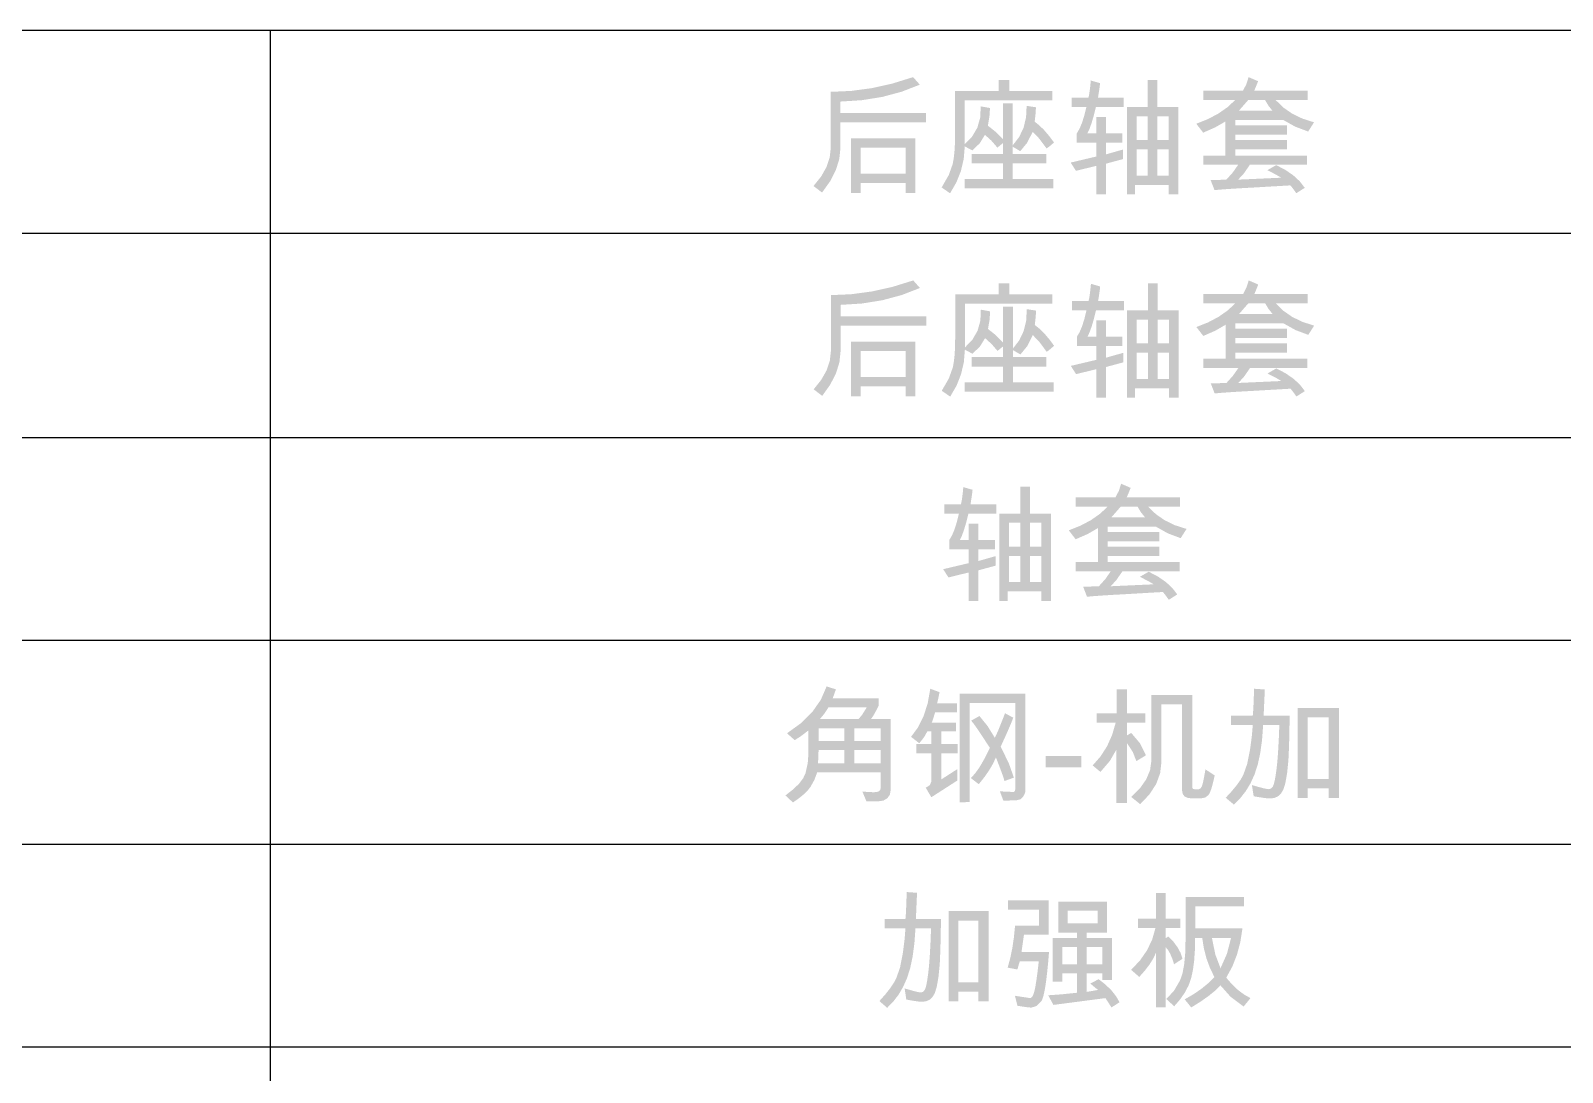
# Model space of a CAD drawing. Extents: x 3 to 591, y 5 to 205.
# Drawn here: x 385.51 to 419.38, y 31.64 to 54.68 of the extents above; entities that cross this region are included whole.
import ezdxf

# ---------------------------------------------------------------- set-up
doc = ezdxf.new("R2010")
doc.units = 0
doc.layers.get('0').update_dxf_attribs({"linetype": 'CONTINUOUS'})

msp = doc.modelspace()

# ---------------------------------------------------------------- hatches: boundary and pattern name
h = msp.add_hatch(color=7)
h.paths.add_polyline_path([(405.309934, 52.653133), (403.41651, 52.653133), (403.41651, 52.085381), (403.391094, 51.841468), (403.31488, 51.595902), (403.187919, 51.348682), (403.010264, 51.099808), (402.821197, 51.244778), (402.988319, 51.452836), (403.107691, 51.663633), (403.179315, 51.87722), (403.20319, 52.093649), (403.20319, 53.327269), (403.654859, 53.347544), (404.108698, 53.408436), (404.564812, 53.510049), (405.023302, 53.652486), (405.17213, 53.485468), (404.76728, 53.328794), (404.339795, 53.214339), (403.889573, 53.142156), (403.41651, 53.112295), (403.41651, 52.858736), (405.309934, 52.858736)])
h.paths.add_polyline_path([(405.072912, 51.088784), (404.859591, 51.088784), (404.859591, 51.312577), (403.862994, 51.312577), (403.862994, 51.088784), (403.64802, 51.088784), (403.64802, 52.300355), (405.072912, 52.300355)])
h.paths.add_polyline_path([(404.859591, 51.517629), (404.859591, 52.093649), (403.862994, 52.093649), (403.862994, 51.517629)])
h = msp.add_hatch(color=7)
h.dxf.hatch_style = 2
h.paths.add_polyline_path([(408.139322, 52.206648), (408.03466, 52.116938), (407.97506, 52.074357), (407.809351, 52.296841), (407.668033, 52.443671), (407.547317, 52.202652), (407.393528, 52.015377), (407.227061, 52.112942), (407.227061, 51.955846), (407.969548, 51.955846), (407.969548, 51.74914), (407.227061, 51.74914), (407.227061, 51.399118), (408.126644, 51.399118), (408.126644, 51.193515), (406.160459, 51.193515), (406.160459, 51.399118), (407.012087, 51.399118), (407.012087, 51.74914), (406.318658, 51.74914), (406.318658, 51.955846), (407.012087, 51.955846), (407.012087, 52.195624), (406.888064, 52.093649), (406.754187, 52.247852), (406.612456, 52.376423), (406.496012, 52.187425), (406.332439, 52.031913), (406.165972, 52.12121), (406.142829, 51.842993), (406.080878, 51.57723), (405.980169, 51.323972), (405.840755, 51.083272), (405.654444, 51.212807), (405.811954, 51.486899), (405.899183, 51.730398), (405.921697, 51.855042), (405.937906, 52.00077), (405.947708, 52.167581), (405.950998, 52.355477), (405.950998, 53.343806), (406.913971, 53.343806), (406.913971, 53.589096), (407.150993, 53.589096), (407.150993, 53.343806), (408.099084, 53.343806), (408.099084, 53.138202), (406.165972, 53.138202), (406.165972, 52.169717), (406.331552, 52.341688), (406.445507, 52.538411), (406.507889, 52.759836), (406.518749, 53.005911), (406.723801, 52.968979), (406.71195, 52.782944), (406.676948, 52.578719), (406.847412, 52.443878), (407.012087, 52.277204), (407.012087, 53.070954), (407.227061, 53.070954), (407.227061, 52.144912), (407.368129, 52.327442), (407.466357, 52.533588), (407.521694, 52.763402), (407.534088, 53.016935), (407.740794, 52.985516), (407.730803, 52.836756), (407.71213, 52.666913), (407.817637, 52.582905), (407.924073, 52.478122), (408.031336, 52.352669)])
h = msp.add_hatch(color=7)
h.paths.add_polyline_path([(410.889887, 51.060121), (410.676015, 51.060121), (410.676015, 51.269582), (409.930772, 51.269582), (409.930772, 51.060121), (409.749973, 51.060121), (409.749973, 52.993784), (410.212994, 52.993784), (410.212994, 53.58634), (410.426866, 53.58634), (410.426866, 52.993784), (410.889887, 52.993784)])
h.paths.add_polyline_path([(410.676015, 52.260668), (410.676015, 52.788181), (410.426866, 52.788181), (410.426866, 52.260668)])
h.paths.add_polyline_path([(410.212994, 52.260668), (410.212994, 52.788181), (409.964947, 52.788181), (409.964947, 52.260668)])
h.paths.add_polyline_path([(410.676015, 51.476288), (410.676015, 52.053962), (410.426866, 52.053962), (410.426866, 51.476288)])
h.paths.add_polyline_path([(410.212994, 51.476288), (410.212994, 52.053962), (409.964947, 52.053962), (409.964947, 51.476288)])
h.paths.add_polyline_path([(409.682725, 52.993784), (409.066466, 52.993784), (409.018407, 52.800402), (408.970968, 52.638595), (408.92415, 52.50831), (408.877951, 52.409496), (409.071979, 52.409496), (409.071979, 52.771644), (409.286953, 52.771644), (409.286953, 52.409496), (409.650755, 52.409496), (409.650755, 52.203892), (409.286953, 52.203892), (409.286953, 51.943719), (409.666189, 52.051206), (409.666189, 51.84009), (409.286953, 51.738115), (409.286953, 51.060121), (409.071979, 51.060121), (409.071979, 51.69016), (408.624392, 51.579917), (408.508637, 51.76292), (408.753471, 51.820901), (408.929007, 51.862552), (409.035194, 51.887874), (409.071979, 51.896865), (409.071979, 52.203892), (408.643684, 52.203892), (408.643684, 52.409496), (408.702268, 52.50831), (408.757235, 52.638595), (408.80848, 52.800402), (408.855902, 52.993784), (408.533441, 52.993784), (408.533441, 53.20049), (408.901102, 53.20049), (408.915253, 53.26375), (408.928732, 53.347733), (408.941487, 53.45249), (408.953467, 53.578072), (409.157417, 53.518541), (409.153378, 53.473806), (409.144532, 53.405817), (409.130829, 53.314677), (409.112217, 53.20049), (409.682725, 53.20049)])
h = msp.add_hatch(color=7)
h.paths.add_polyline_path([(413.8896, 52.653133), (413.760065, 52.449183), (413.475706, 52.555912), (413.213259, 52.702742), (412.146657, 52.702742), (412.146657, 52.586987), (413.288775, 52.586987), (413.288775, 52.381935), (412.146657, 52.381935), (412.146657, 52.260668), (413.288775, 52.260668), (413.288775, 52.053962), (412.146657, 52.053962), (412.146657, 51.918914), (413.73526, 51.918914), (413.73526, 51.713311), (412.470221, 51.713311), (412.333657, 51.516871), (412.21115, 51.385338), (413.164752, 51.428332), (413.044518, 51.49875), (412.857725, 51.5948), (413.054509, 51.706696), (413.260698, 51.597771), (413.434434, 51.477735), (413.575717, 51.346641), (413.684548, 51.204539), (413.498237, 51.086028), (413.447086, 51.156394), (413.407769, 51.208673), (413.380337, 51.242762), (413.364843, 51.258558), (412.484001, 51.207295), (412.228496, 51.19336), (412.010921, 51.179734), (411.831173, 51.166522), (411.689149, 51.153827), (411.60371, 51.374313), (411.950976, 51.385338), (412.094499, 51.54519), (412.21115, 51.713311), (411.438346, 51.713311), (411.438346, 51.918914), (411.931683, 51.918914), (411.931683, 52.672425), (411.704032, 52.541374), (411.438346, 52.424379), (411.285108, 52.621714), (411.544524, 52.724636), (411.774587, 52.846472), (411.975298, 52.987118), (412.146657, 53.146471), (411.438346, 53.146471), (411.438346, 53.352074), (412.318637, 53.352074), (412.394291, 53.497939), (412.44266, 53.652486), (412.653775, 53.561536), (412.604235, 53.438821), (412.566683, 53.352074), (413.746284, 53.352074), (413.746284, 53.146471), (413.040729, 53.146471), (413.209099, 52.981717), (413.406667, 52.844611), (413.633483, 52.7351)])
h.paths.add_polyline_path([(412.970724, 52.909448), (412.883219, 53.019071), (412.806462, 53.146471), (412.434392, 53.146471), (412.227686, 52.909448)])
h = msp.add_hatch(color=7)
h.paths.add_polyline_path([(405.312757, 48.157333), (403.419332, 48.157333), (403.419332, 47.589581), (403.393916, 47.345668), (403.317702, 47.100102), (403.190741, 46.852882), (403.013086, 46.604008), (402.82402, 46.748978), (402.991141, 46.957036), (403.110514, 47.167833), (403.182137, 47.38142), (403.206012, 47.597849), (403.206012, 48.831469), (403.657681, 48.851744), (404.111521, 48.912636), (404.567634, 49.014249), (405.026125, 49.156686), (405.174953, 48.989668), (404.770102, 48.832994), (404.342618, 48.718539), (403.892395, 48.646356), (403.419332, 48.616495), (403.419332, 48.362936), (405.312757, 48.362936)])
h.paths.add_polyline_path([(405.075734, 46.592984), (404.862414, 46.592984), (404.862414, 46.816777), (403.865816, 46.816777), (403.865816, 46.592984), (403.650842, 46.592984), (403.650842, 47.804555), (405.075734, 47.804555)])
h.paths.add_polyline_path([(404.862414, 47.021829), (404.862414, 47.597849), (403.865816, 47.597849), (403.865816, 47.021829)])
h = msp.add_hatch(color=7)
h.paths.add_polyline_path([(413.892422, 48.157333), (413.762887, 47.953383), (413.478529, 48.060112), (413.216081, 48.206942), (412.14948, 48.206942), (412.14948, 48.091187), (413.291598, 48.091187), (413.291598, 47.886135), (412.14948, 47.886135), (412.14948, 47.764868), (413.291598, 47.764868), (413.291598, 47.558162), (412.14948, 47.558162), (412.14948, 47.423114), (413.738082, 47.423114), (413.738082, 47.217511), (412.473043, 47.217511), (412.336479, 47.021071), (412.213972, 46.889538), (413.167574, 46.932532), (413.04734, 47.00295), (412.860547, 47.099), (413.057331, 47.210896), (413.26352, 47.101971), (413.437256, 46.981935), (413.57854, 46.850841), (413.68737, 46.708739), (413.501059, 46.590228), (413.449908, 46.660594), (413.410591, 46.712873), (413.38316, 46.746962), (413.367665, 46.762758), (412.486823, 46.711495), (412.231318, 46.69756), (412.013743, 46.683934), (411.833995, 46.670722), (411.691971, 46.658027), (411.606533, 46.878513), (411.953798, 46.889538), (412.097321, 47.04939), (412.213972, 47.217511), (411.441168, 47.217511), (411.441168, 47.423114), (411.934506, 47.423114), (411.934506, 48.176625), (411.706854, 48.045574), (411.441168, 47.928579), (411.28793, 48.125914), (411.547346, 48.228836), (411.777409, 48.350672), (411.978121, 48.491318), (412.14948, 48.650671), (411.441168, 48.650671), (411.441168, 48.856274), (412.321459, 48.856274), (412.397113, 49.002139), (412.445482, 49.156686), (412.656598, 49.065736), (412.607057, 48.943021), (412.569506, 48.856274), (413.749106, 48.856274), (413.749106, 48.650671), (413.043551, 48.650671), (413.211921, 48.485917), (413.409489, 48.348811), (413.636305, 48.2393)])
h.paths.add_polyline_path([(412.973546, 48.413648), (412.886041, 48.523271), (412.809284, 48.650671), (412.437214, 48.650671), (412.230508, 48.413648)])
h = msp.add_hatch(color=7)
h.dxf.hatch_style = 2
h.paths.add_polyline_path([(408.142145, 47.710848), (408.037483, 47.621138), (407.977882, 47.578557), (407.812173, 47.801041), (407.670855, 47.947871), (407.550139, 47.706852), (407.39635, 47.519577), (407.229883, 47.617142), (407.229883, 47.460046), (407.97237, 47.460046), (407.97237, 47.25334), (407.229883, 47.25334), (407.229883, 46.903318), (408.129467, 46.903318), (408.129467, 46.697715), (406.163282, 46.697715), (406.163282, 46.903318), (407.014909, 46.903318), (407.014909, 47.25334), (406.32148, 47.25334), (406.32148, 47.460046), (407.014909, 47.460046), (407.014909, 47.699824), (406.890886, 47.597849), (406.757009, 47.752052), (406.615278, 47.880623), (406.498834, 47.691625), (406.335261, 47.536113), (406.168794, 47.62541), (406.145651, 47.347193), (406.0837, 47.08143), (405.982991, 46.828172), (405.843577, 46.587472), (405.657266, 46.717007), (405.814776, 46.991099), (405.902006, 47.234598), (405.924519, 47.359242), (405.940729, 47.50497), (405.95053, 47.671781), (405.95382, 47.859677), (405.95382, 48.848006), (406.916793, 48.848006), (406.916793, 49.093296), (407.153816, 49.093296), (407.153816, 48.848006), (408.101906, 48.848006), (408.101906, 48.642402), (406.168794, 48.642402), (406.168794, 47.673917), (406.334374, 47.845888), (406.448329, 48.042611), (406.510711, 48.264036), (406.521572, 48.510111), (406.726624, 48.473179), (406.714773, 48.287144), (406.67977, 48.082919), (406.850234, 47.948078), (407.014909, 47.781404), (407.014909, 48.575154), (407.229883, 48.575154), (407.229883, 47.649112), (407.370951, 47.831642), (407.46918, 48.037788), (407.524516, 48.267602), (407.53691, 48.521135), (407.743616, 48.489716), (407.733625, 48.340956), (407.714953, 48.171113), (407.820459, 48.087105), (407.926895, 47.982322), (408.034158, 47.856869)])
h = msp.add_hatch(color=7)
h.paths.add_polyline_path([(410.892709, 46.564321), (410.678837, 46.564321), (410.678837, 46.773782), (409.933594, 46.773782), (409.933594, 46.564321), (409.752796, 46.564321), (409.752796, 48.497984), (410.215816, 48.497984), (410.215816, 49.09054), (410.429688, 49.09054), (410.429688, 48.497984), (410.892709, 48.497984)])
h.paths.add_polyline_path([(410.678837, 47.764868), (410.678837, 48.292381), (410.429688, 48.292381), (410.429688, 47.764868)])
h.paths.add_polyline_path([(410.215816, 47.764868), (410.215816, 48.292381), (409.96777, 48.292381), (409.96777, 47.764868)])
h.paths.add_polyline_path([(410.678837, 46.980488), (410.678837, 47.558162), (410.429688, 47.558162), (410.429688, 46.980488)])
h.paths.add_polyline_path([(410.215816, 46.980488), (410.215816, 47.558162), (409.96777, 47.558162), (409.96777, 46.980488)])
h.paths.add_polyline_path([(409.685547, 48.497984), (409.069289, 48.497984), (409.02123, 48.304602), (408.973791, 48.142795), (408.926972, 48.01251), (408.880773, 47.913696), (409.074801, 47.913696), (409.074801, 48.275844), (409.289775, 48.275844), (409.289775, 47.913696), (409.653577, 47.913696), (409.653577, 47.708092), (409.289775, 47.708092), (409.289775, 47.447919), (409.669011, 47.555406), (409.669011, 47.34429), (409.289775, 47.242315), (409.289775, 46.564321), (409.074801, 46.564321), (409.074801, 47.19436), (408.627214, 47.084117), (408.511459, 47.26712), (408.756293, 47.325101), (408.931829, 47.366752), (409.038016, 47.392074), (409.074801, 47.401065), (409.074801, 47.708092), (408.646507, 47.708092), (408.646507, 47.913696), (408.70509, 48.01251), (408.760057, 48.142795), (408.811303, 48.304602), (408.858724, 48.497984), (408.536263, 48.497984), (408.536263, 48.70469), (408.903924, 48.70469), (408.918075, 48.76795), (408.931554, 48.851933), (408.944309, 48.95669), (408.95629, 49.082272), (409.160239, 49.022741), (409.1562, 48.978006), (409.147355, 48.910017), (409.133652, 48.818877), (409.11504, 48.70469), (409.685547, 48.70469)])
h = msp.add_hatch(color=7)
h.paths.add_polyline_path([(408.070487, 42.068521), (407.856615, 42.068521), (407.856615, 42.277983), (407.111372, 42.277983), (407.111372, 42.068521), (406.930573, 42.068521), (406.930573, 44.002184), (407.393594, 44.002184), (407.393594, 44.59474), (407.607466, 44.59474), (407.607466, 44.002184), (408.070487, 44.002184)])
h.paths.add_polyline_path([(407.856615, 43.269068), (407.856615, 43.796581), (407.607466, 43.796581), (407.607466, 43.269068)])
h.paths.add_polyline_path([(407.393594, 43.269068), (407.393594, 43.796581), (407.145547, 43.796581), (407.145547, 43.269068)])
h.paths.add_polyline_path([(407.856615, 42.484688), (407.856615, 43.062362), (407.607466, 43.062362), (407.607466, 42.484688)])
h.paths.add_polyline_path([(407.393594, 42.484688), (407.393594, 43.062362), (407.145547, 43.062362), (407.145547, 42.484688)])
h.paths.add_polyline_path([(406.863325, 44.002184), (406.247066, 44.002184), (406.199007, 43.808802), (406.151568, 43.646995), (406.10475, 43.51671), (406.058551, 43.417896), (406.252579, 43.417896), (406.252579, 43.780044), (406.467553, 43.780044), (406.467553, 43.417896), (406.831355, 43.417896), (406.831355, 43.212292), (406.467553, 43.212292), (406.467553, 42.952119), (406.846789, 43.059606), (406.846789, 42.84849), (406.467553, 42.746515), (406.467553, 42.068521), (406.252579, 42.068521), (406.252579, 42.69856), (405.804992, 42.588317), (405.689237, 42.77132), (405.934071, 42.829301), (406.109607, 42.870952), (406.215794, 42.896274), (406.252579, 42.905265), (406.252579, 43.212292), (405.824284, 43.212292), (405.824284, 43.417896), (405.882868, 43.51671), (405.937835, 43.646995), (405.98908, 43.808802), (406.036502, 44.002184), (405.714041, 44.002184), (405.714041, 44.20889), (406.081702, 44.20889), (406.095853, 44.27215), (406.109332, 44.356133), (406.122087, 44.46089), (406.134067, 44.586472), (406.338017, 44.526941), (406.333978, 44.482206), (406.325132, 44.414217), (406.311429, 44.323077), (406.292817, 44.20889), (406.863325, 44.20889)])
h = msp.add_hatch(color=7)
h.paths.add_polyline_path([(411.0702, 43.661533), (410.940665, 43.457583), (410.656306, 43.564312), (410.393859, 43.711142), (409.327257, 43.711142), (409.327257, 43.595387), (410.469375, 43.595387), (410.469375, 43.390335), (409.327257, 43.390335), (409.327257, 43.269068), (410.469375, 43.269068), (410.469375, 43.062362), (409.327257, 43.062362), (409.327257, 42.927314), (410.91586, 42.927314), (410.91586, 42.721711), (409.650821, 42.721711), (409.514257, 42.525271), (409.39175, 42.393738), (410.345352, 42.436733), (410.225118, 42.50715), (410.038325, 42.6032), (410.235109, 42.715096), (410.441298, 42.606171), (410.615034, 42.486135), (410.756317, 42.355041), (410.865148, 42.212939), (410.678837, 42.094428), (410.627686, 42.164794), (410.588369, 42.217073), (410.560937, 42.251162), (410.545443, 42.266958), (409.664601, 42.215695), (409.409096, 42.20176), (409.191521, 42.188134), (409.011773, 42.174922), (408.869749, 42.162227), (408.78431, 42.382713), (409.131576, 42.393738), (409.275099, 42.55359), (409.39175, 42.721711), (408.618946, 42.721711), (408.618946, 42.927314), (409.112283, 42.927314), (409.112283, 43.680825), (408.884632, 43.549774), (408.618946, 43.432779), (408.465708, 43.630114), (408.725124, 43.733036), (408.955187, 43.854872), (409.155898, 43.995518), (409.327257, 44.154871), (408.618946, 44.154871), (408.618946, 44.360474), (409.499237, 44.360474), (409.574891, 44.506339), (409.62326, 44.660886), (409.834375, 44.569936), (409.784835, 44.447221), (409.747283, 44.360474), (410.926884, 44.360474), (410.926884, 44.154871), (410.221329, 44.154871), (410.389699, 43.990117), (410.587267, 43.853011), (410.814083, 43.7435)])
h.paths.add_polyline_path([(410.151324, 43.917848), (410.063819, 44.027471), (409.987062, 44.154871), (409.614992, 44.154871), (409.408286, 43.917848)])
h = msp.add_hatch(color=7)
h.paths.add_polyline_path([(404.526238, 37.878645), (404.507773, 37.781493), (404.452927, 37.705012), (404.369004, 37.655403), (404.262758, 37.638867), (403.991008, 37.638867), (403.902263, 37.852738), (404.000655, 37.846632), (404.075896, 37.842334), (404.127985, 37.839793), (404.156924, 37.838958), (404.221313, 37.844143), (404.267305, 37.859766), (404.2949, 37.885932), (404.304099, 37.922742), (404.304099, 38.27552), (402.900705, 38.27552), (402.842, 38.115599), (402.755184, 37.958571), (402.693069, 37.878671), (402.607596, 37.794378), (402.498765, 37.705641), (402.366577, 37.612408), (402.199559, 37.768402), (402.369281, 37.900789), (402.499833, 38.026715), (402.591318, 38.146131), (402.643838, 38.258984), (402.693448, 38.481468), (402.709984, 38.71098), (402.709984, 39.207074), (402.54207, 39.077952), (402.405162, 38.990998), (402.234837, 39.142582), (402.546023, 39.367908), (402.795767, 39.615662), (402.984016, 39.885947), (403.110718, 40.178867), (403.316872, 40.113823), (403.245214, 39.915386), (404.262758, 39.915386), (404.262758, 39.752777), (404.205913, 39.643008), (404.158578, 39.557578), (404.120751, 39.496436), (404.092432, 39.459531), (404.526238, 39.459531)])
h.paths.add_polyline_path([(403.997072, 39.71309), (403.149854, 39.71309), (403.06097, 39.577008), (402.964646, 39.459531), (403.820683, 39.459531), (403.897509, 39.554477)])
h.paths.add_polyline_path([(404.304099, 38.975564), (404.304099, 39.255581), (403.725874, 39.255581), (403.725874, 38.975564)])
h.paths.add_polyline_path([(403.504285, 38.975564), (403.504285, 39.255581), (402.932124, 39.255581), (402.932124, 38.975564)])
h.paths.add_polyline_path([(404.304099, 38.47947), (404.304099, 38.773268), (403.725874, 38.773268), (403.725874, 38.47947)])
h.paths.add_polyline_path([(403.504285, 38.47947), (403.504285, 38.773268), (402.932124, 38.773268), (402.928472, 38.598257), (402.917792, 38.47947)])
h = msp.add_hatch(color=7)
h.paths.add_polyline_path([(406.010292, 38.6972), (405.649797, 38.6972), (405.649797, 38.123936), (406.001472, 38.349934), (406.001472, 38.098029), (405.426555, 37.728163), (405.303083, 37.938176), (405.395618, 37.997777), (405.426555, 38.07598), (405.426555, 38.6972), (405.09307, 38.6972), (405.09307, 38.902803), (405.426555, 38.902803), (405.426555, 39.182269), (405.336156, 39.182269), (405.267047, 39.057764), (405.160318, 38.922096), (404.978417, 39.063758), (405.134273, 39.27688), (405.257056, 39.525194), (405.346766, 39.808751), (405.403404, 40.127604), (405.608456, 40.052087), (405.581102, 39.914283), (405.554988, 39.807899), (405.992102, 39.807899), (405.992102, 39.602847), (405.509237, 39.602847), (405.481022, 39.510018), (405.459214, 39.441478), (405.443815, 39.397123), (405.434823, 39.376848), (405.971707, 39.376848), (405.971707, 39.182269), (405.649797, 39.182269), (405.649797, 38.902803), (406.010292, 38.902803)])
h.paths.add_polyline_path([(407.504085, 37.84447), (407.492579, 37.805678), (407.458334, 37.742495), (407.401284, 37.684893), (407.322735, 37.663671), (407.020669, 37.649891), (406.983187, 37.74911), (406.942397, 37.85825), (407.246668, 37.84447), (407.273471, 37.863073), (407.282497, 37.900694), (407.282497, 39.815064), (406.276529, 39.815064), (406.276529, 37.623432), (406.1955, 37.619436), (406.053287, 37.61792), (406.053287, 40.020117), (407.504085, 40.020117)])
h.paths.add_polyline_path([(407.25218, 38.162521), (407.044923, 38.087005), (407.023426, 38.158723), (406.984565, 38.269664), (406.928341, 38.419775), (406.854754, 38.609005), (406.79232, 38.47332), (406.708337, 38.329264), (406.602754, 38.176939), (406.475518, 38.016449), (406.299129, 38.154253), (406.391621, 38.250052), (406.49295, 38.392722), (406.603064, 38.582211), (406.721911, 38.818467), (406.560474, 39.066411), (406.437484, 39.249655), (406.352941, 39.368201), (406.306846, 39.422048), (406.490952, 39.524023), (406.668787, 39.30457), (406.8305, 39.043363), (406.863797, 39.109595), (406.912493, 39.222232), (406.976693, 39.381172), (407.056498, 39.58631), (407.237848, 39.487091), (407.202183, 39.392506), (407.143935, 39.254203), (407.063053, 39.072078), (406.959485, 38.846028), (407.138905, 38.482984)])
h = msp.add_hatch(color=7)
h.paths.add_polyline_path([(410.171968, 38.654756), (409.960301, 38.527977), (409.881822, 38.728964), (409.7558, 38.922096), (409.7558, 37.601384), (409.520982, 37.601384), (409.520982, 38.784292), (409.37553, 38.532111), (409.166, 38.288198), (408.994572, 38.431514), (409.169341, 38.63139), (409.312485, 38.855605), (409.424003, 39.104109), (409.503895, 39.376848), (409.081664, 39.376848), (409.081664, 39.580798), (409.523738, 39.580798), (409.523738, 40.116579), (409.7558, 40.116579), (409.7558, 39.580798), (410.160392, 39.580798), (410.160392, 39.376848), (409.7558, 39.376848), (409.7558, 39.096831), (409.847302, 39.15085), (410.044361, 38.916859)])
h.paths.add_polyline_path([(411.693322, 38.211028), (411.656132, 38.048359), (411.620699, 37.921709), (411.587127, 37.831129), (411.555518, 37.77667), (411.483171, 37.721824), (411.3885, 37.703359), (411.189511, 37.703359), (411.094418, 37.714194), (411.026558, 37.746629), (410.98588, 37.800562), (410.972332, 37.875889), (410.972332, 39.78585), (410.515375, 39.78585), (410.515375, 38.504275), (410.486023, 38.25652), (410.397966, 38.019205), (410.251205, 37.792225), (410.045739, 37.575477), (409.847302, 37.733676), (410.041915, 37.928797), (410.180925, 38.127174), (410.264331, 38.328756), (410.292133, 38.533489), (410.292133, 39.9898), (411.195574, 39.9898), (411.195574, 37.943689), (411.208528, 37.915439), (411.24794, 37.906206), (411.341646, 37.906206), (411.375408, 37.920675), (411.40669, 37.964084), (411.422916, 38.009559), (411.44183, 38.088107), (411.463431, 38.199728), (411.487719, 38.344422)])
h = msp.add_hatch(color=7)
h.paths.add_polyline_path([(413.35211, 39.535047), (413.337779, 38.865321), (413.323309, 38.544375), (413.294784, 38.262291), (413.25551, 38.039049), (413.210448, 37.895182), (413.155809, 37.805402), (413.089181, 37.745802), (413.009392, 37.71204), (412.915548, 37.700603), (412.863251, 37.703703), (412.785737, 37.713005), (412.683004, 37.728508), (412.555053, 37.750212), (412.515917, 37.997156), (412.65546, 37.957366), (412.764928, 37.928944), (412.844424, 37.91189), (412.894051, 37.906206), (412.937183, 37.9204), (412.977835, 37.963532), (412.997464, 38.007871), (413.017454, 38.083835), (413.037754, 38.191425), (413.058313, 38.330642), (413.077846, 38.509244), (413.095106, 38.735027), (413.110092, 39.008042), (413.122805, 39.328341), (412.765066, 39.328341), (412.740666, 38.998534), (412.700505, 38.705261), (412.644531, 38.448473), (412.572692, 38.228116), (412.484317, 38.034932), (412.378733, 37.860455), (412.25589, 37.704582), (412.115735, 37.567209), (411.93659, 37.717139), (412.071448, 37.863073), (412.181605, 37.996605), (412.266957, 38.117735), (412.327401, 38.226462), (412.412151, 38.466654), (412.474576, 38.777126), (412.515435, 39.087874), (412.535209, 39.328341), (412.053998, 39.328341), (412.053998, 39.535047), (412.535209, 39.535047), (412.542634, 39.617015), (412.549954, 39.743062), (412.557069, 39.913241), (412.563873, 40.127604), (412.801446, 40.111067), (412.775539, 39.535047)])
h.paths.add_polyline_path([(414.442414, 37.711627), (414.210904, 37.711627), (414.210904, 37.925498), (413.746781, 37.925498), (413.746781, 37.711627), (413.525192, 37.711627), (413.525192, 39.704821), (414.442414, 39.704821)])
h.paths.add_polyline_path([(414.210904, 38.132204), (414.210904, 39.498116), (413.746781, 39.498116), (413.746781, 38.132204)])
h = msp.add_hatch(color=7)
h.dxf.hatch_style = 2
h.paths.add_polyline_path([(408.740643, 38.388519), (407.953508, 38.388519), (407.953508, 38.63822), (408.740643, 38.63822)])
h = msp.add_hatch(color=7)
h.paths.add_polyline_path([(405.640796, 35.039247), (405.627015, 34.369521), (405.613373, 34.048575), (405.585674, 33.766491), (405.548054, 33.543249), (405.504646, 33.399382), (405.451798, 33.309602), (405.387788, 33.250002), (405.311307, 33.21624), (405.22077, 33.204803), (405.17054, 33.207903), (405.095919, 33.217205), (404.996907, 33.232708), (404.873504, 33.254412), (404.836021, 33.501356), (404.97038, 33.461566), (405.0758, 33.433144), (405.152281, 33.41609), (405.199824, 33.410406), (405.241302, 33.4246), (405.280301, 33.467732), (405.299421, 33.512071), (405.318748, 33.588035), (405.338282, 33.695625), (405.358022, 33.834842), (405.376824, 34.013444), (405.393507, 34.239227), (405.408019, 34.512242), (405.42031, 34.832541), (405.0758, 34.832541), (405.052442, 34.502734), (405.013788, 34.209461), (404.959838, 33.952673), (404.890592, 33.732316), (404.805343, 33.539132), (404.703454, 33.364655), (404.585029, 33.208782), (404.450171, 33.071409), (404.278192, 33.221339), (404.408011, 33.367273), (404.513905, 33.500805), (404.595924, 33.621935), (404.65412, 33.730662), (404.735976, 33.970854), (404.796334, 34.281326), (404.835608, 34.592074), (404.854212, 34.832541), (404.391191, 34.832541), (404.391191, 35.039247), (404.854212, 35.039247), (404.861463, 35.121215), (404.868405, 35.247262), (404.875141, 35.417441), (404.881772, 35.631804), (405.110527, 35.615267), (405.085722, 35.039247)])
h.paths.add_polyline_path([(406.690861, 33.215827), (406.467619, 33.215827), (406.467619, 33.429698), (406.021134, 33.429698), (406.021134, 33.215827), (405.807814, 33.215827), (405.807814, 35.209021), (406.690861, 35.209021)])
h.paths.add_polyline_path([(406.467619, 33.636404), (406.467619, 35.002316), (406.021134, 35.002316), (406.021134, 33.636404)])
h = msp.add_hatch(color=7)
h.paths.add_polyline_path([(410.980969, 34.1562), (410.794659, 34.034933), (410.753016, 34.163108), (410.708325, 34.268235), (410.660636, 34.350417), (410.610001, 34.409759), (410.610001, 33.083535), (410.396681, 33.083535), (410.396681, 34.294004), (410.33622, 34.165433), (410.254054, 34.032728), (410.150185, 33.895889), (410.024611, 33.754915), (409.845466, 33.910909), (410.042146, 34.120612), (410.197279, 34.344578), (410.310864, 34.582806), (410.382901, 34.835297), (409.995396, 34.835297), (409.995396, 35.042003), (410.396681, 35.042003), (410.396681, 35.609755), (410.610001, 35.609755), (410.610001, 35.042003), (410.929706, 35.042003), (410.929706, 34.835297), (410.610001, 34.835297), (410.610001, 34.610953), (410.666777, 34.649538), (410.781912, 34.531216), (410.872656, 34.409484), (410.939008, 34.284444)])
h.paths.add_polyline_path([(412.484133, 33.286382), (412.332549, 33.100072), (412.041921, 33.318146), (411.821573, 33.5664), (411.701477, 33.450119), (411.553682, 33.330273), (411.378189, 33.206809), (411.174997, 33.079677), (411.028925, 33.258822), (411.225003, 33.372183), (411.399893, 33.492261), (411.553699, 33.618955), (411.686525, 33.752159), (411.588452, 33.952862), (411.510894, 34.163848), (411.453903, 34.385067), (411.417532, 34.616465), (411.260436, 34.616465), (411.255061, 34.350745), (411.238938, 34.114997), (411.212066, 33.909221), (411.174446, 33.733418), (411.118635, 33.57354), (411.037193, 33.415574), (410.93012, 33.259571), (410.797415, 33.105584), (410.622679, 33.26709), (410.792867, 33.448095), (410.929155, 33.683257), (410.981245, 33.836211), (411.018452, 34.033762), (411.040776, 34.275857), (411.048218, 34.562446), (411.048218, 35.524317), (412.343574, 35.524317), (412.343574, 35.316508), (411.263192, 35.316508), (411.263192, 34.827029), (412.306642, 34.827029), (412.259418, 34.523292), (412.183928, 34.240536), (412.080222, 33.978864), (411.948352, 33.738379), (412.075166, 33.591713), (412.206734, 33.467526), (412.343057, 33.365766)])
h.paths.add_polyline_path([(412.053083, 34.616465), (411.632506, 34.616465), (411.706575, 34.251836), (411.821573, 33.946738), (411.96668, 34.272507)])
h = msp.add_hatch(color=7)
h.paths.add_polyline_path([(407.47524, 34.686469), (407.421221, 34.307784), (408.029212, 34.307784), (408.010453, 34.082735), (407.990971, 33.883013), (407.970766, 33.708625), (407.949837, 33.559579), (407.928184, 33.435879), (407.905808, 33.337534), (407.882709, 33.264548), (407.858886, 33.216929), (407.75512, 33.111992), (407.638951, 33.076921), (407.592761, 33.079401), (407.526159, 33.086843), (407.439196, 33.099245), (407.331924, 33.116608), (407.275149, 33.337646), (407.596508, 33.289139), (407.628444, 33.290594), (407.657279, 33.315666), (407.683014, 33.364405), (407.705648, 33.436864), (407.727559, 33.54175), (407.751123, 33.687667), (407.776342, 33.874512), (407.803213, 34.102181), (407.382636, 34.102181), (407.329168, 33.919178), (407.114194, 33.960519), (407.170935, 34.166182), (407.217134, 34.389571), (407.25279, 34.630633), (407.277905, 34.889317), (407.808725, 34.889317), (407.808725, 35.24485), (407.122462, 35.24485), (407.122462, 35.4488), (408.022046, 35.4488), (408.022046, 34.686469)])
h.paths.add_polyline_path([(408.107484, 34.619221), (408.649329, 34.619221), (408.649329, 34.734976), (408.234264, 34.734976), (408.234264, 35.419586), (409.314646, 35.419586), (409.314646, 34.734976), (408.864303, 34.734976), (408.864303, 34.619221), (409.419376, 34.619221), (409.419376, 33.690423), (409.206056, 33.690423), (409.206056, 33.830983), (408.864303, 33.830983), (408.864303, 33.424186), (409.115106, 33.467181), (409.077485, 33.494397), (409.025809, 33.537737), (408.974959, 33.581007), (408.939819, 33.607741), (409.12613, 33.704204), (409.277852, 33.585873), (409.405596, 33.4616), (409.509362, 33.331436), (409.589151, 33.195432), (409.411108, 33.079677), (409.361172, 33.157088), (409.322087, 33.217343), (409.293751, 33.260441), (409.276061, 33.286382), (408.126777, 33.135901), (408.011021, 33.34867), (408.309505, 33.370167), (408.649329, 33.404894), (408.649329, 33.830983), (408.322458, 33.830983), (408.322458, 33.652941), (408.107484, 33.652941)])
h.paths.add_polyline_path([(408.438213, 34.937272), (409.101325, 34.937272), (409.101325, 35.21729), (408.438213, 35.21729)])
h.paths.add_polyline_path([(408.649329, 34.034933), (408.649329, 34.415271), (408.322458, 34.415271), (408.322458, 34.034933)])
h.paths.add_polyline_path([(409.206056, 34.034933), (409.206056, 34.415271), (408.864303, 34.415271), (408.864303, 34.034933)])

# ---------------------------------------------------------------- linework, layer by layer
at = {"color": 7}
for points in [[(473.988694, 54.680556), (302.150639, 54.680556)], [(390.803694, 54.680556), (390.803694, 9.736667)], [(302.150639, 50.200278), (473.988694, 50.200278)], [(302.150639, 45.684722), (473.988694, 45.684722)], [(302.150639, 41.204444), (473.988694, 41.204444)], [(302.150639, 36.688889), (473.988694, 36.688889)], [(302.150639, 32.208611), (473.988694, 32.208611)]]:
    msp.add_lwpolyline(points, dxfattribs=at)

doc.saveas('drawing.dxf')
